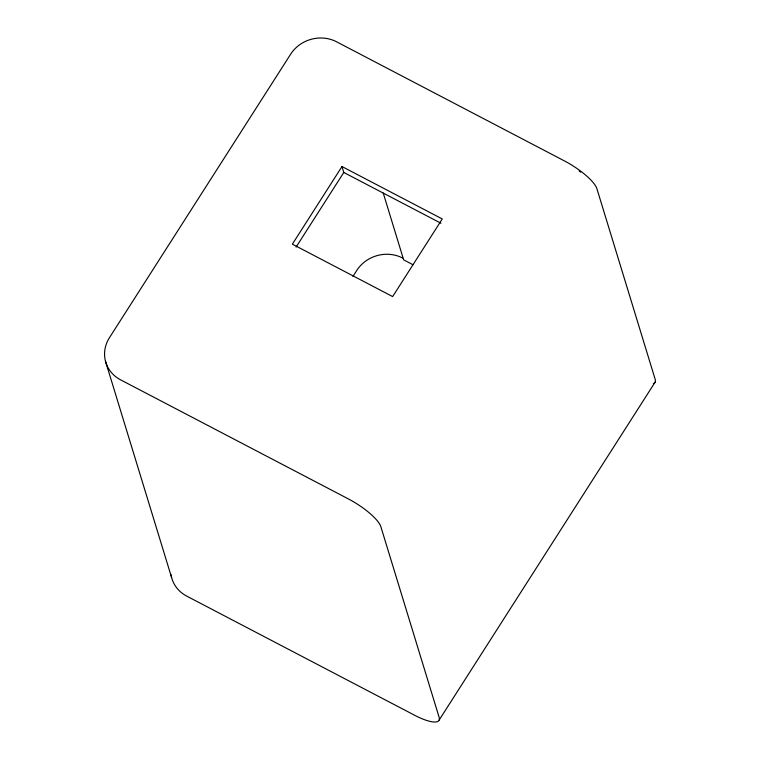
<?xml version="1.0" encoding="UTF-8"?>
<svg xmlns="http://www.w3.org/2000/svg" width="760" height="760" viewBox="0 0 760 760"><rect width="100%" height="100%" fill="white"/><g stroke="black" fill="none" stroke-linecap="round" stroke-linejoin="round"><path stroke-width="1.14" d="M341.981 166.535L292.372 244.159L392.644 296.58L442.263 218.956L341.981 166.535L343.795 172.463L440.942 223.24M296.087 247.105L343.795 172.463M352.963 276.422L356.791 270.427A33.62 30.808 -17 0 1 402.695 258.067M439.156 720.062L655.196 382.052M413.108 264.803L403.665 259.863L383.23 193.011M105.497 361.294L171.618 577.562M653.306 383.667A33.62 9.168 32.6 0 0 655.149 379.231L596.904 188.698A33.62 9.168 32.6 0 0 564.481 160.939L336.575 41.791A33.62 30.808 -17 0 0 290.672 54.159L109.468 337.659A33.62 30.808 -17 0 0 120.536 379.81L348.441 498.95A33.62 9.168 32.6 0 1 380.865 526.718L439.109 717.24A33.62 9.168 32.6 0 1 414.561 715.217L186.656 596.077A33.62 30.808 -17 0 1 171.009 574.598M579.158 170.99A30.866 8.407 32.6 0 1 580.707 172.168"/></g></svg>
